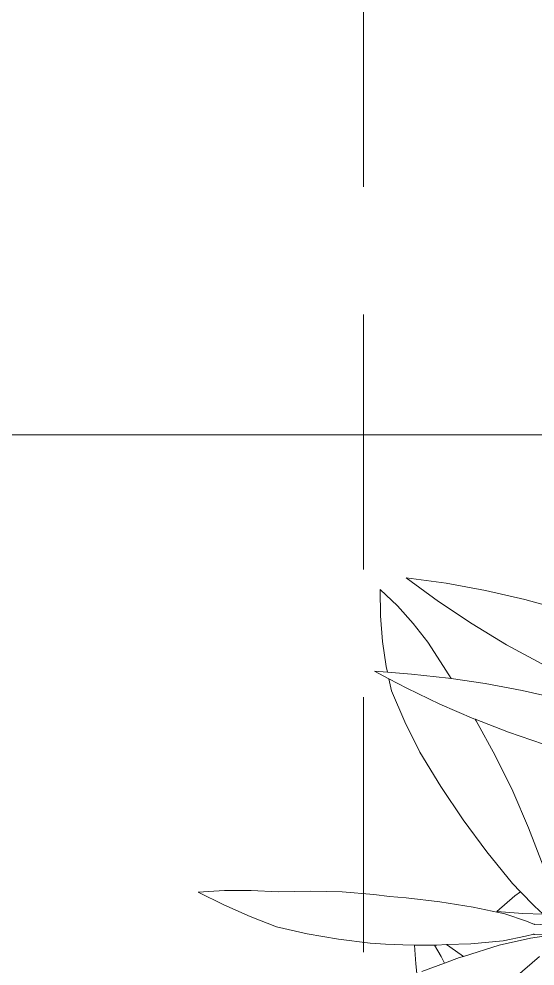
# Model space of a CAD drawing. Header units: millimetres. Extents: x 17 to 218440, y 21 to 53693.
# Drawn here: x 36763.1 to 37016.1, y 25780.2 to 26244.3 of the extents above; entities that cross this region are included whole.
import ezdxf

# ---------------------------------------------------------------- set-up
doc = ezdxf.new("R2010")
doc.units = ezdxf.units.MM
doc.header["$MEASUREMENT"] = 0
doc.linetypes.add('HIDDEN2', pattern=[0.1875, 0.125, -0.0625])
doc.layers.add('AS', color=8, linetype='HIDDEN2', lineweight=5)
doc.layers.add('Edges', color=7, linetype='Continuous', lineweight=18)
doc.styles.get("Standard").update_dxf_attribs({"font": 'arial.ttf'})
doc.dimstyles.new('DIM100', dxfattribs={"dimscale": 0, "dimtxt": 150, "dimasz": 50, "dimexe": 50, "dimexo": 0, "dimgap": 100, "dimtad": 1, "dimtoh": 1, "dimdec": 0, "dimdsep": 46, "dimtxsty": 'Standard', "dimblk": 'ARCHTICK', "dimcen": 1, "dimclrd": 1, "dimclre": 1, "dimadec": 0, "dimazin": 0, "dimtfac": 250, "dimtdec": 0, "dimtix": 1, "dimtmove": 0, "dimatfit": 3, "dimldrblk": 'DOT', "dimfxl": 150, "dimtolj": 1, "dimtzin": 0, "dimlwd": 5, "dimlwe": 5, "dimarcsym": 0})

# ---------------------------------------------------------------- blocks, each defined once
blk = doc.blocks.new('BAMBOOPLAN')
at = {"layer": 'Edges'}
for p, q in [((-5.886, 9.7914), (-5.6075, 9.7538)), ((-5.886, 9.7914), (-5.6596, 9.6249)), ((-5.6075, 9.7538), (-5.3303, 9.7034)), ((-6.0685, 9.7101), (-6.0657, 9.5259)), ((-6.0685, 9.7101), (-5.9478, 9.595)), ((-5.3303, 9.7034), (-5.0553, 9.6403)), ((-5.6596, 9.6249), (-5.4253, 9.4685)), ((-5.0553, 9.6403), (-4.783, 9.5647)), ((-5.9478, 9.595), (-5.8368, 9.4719)), ((-6.0657, 9.5259), (-6.0515, 9.346)), ((-5.8368, 9.4719), (-5.7358, 9.3409)), ((-5.4253, 9.4685), (-5.1837, 9.3227)), ((-6.0515, 9.346), (-6.0261, 9.1707)), ((-5.7358, 9.3409), (-5.6451, 9.2026)), ((-5.1837, 9.3227), (-4.9354, 9.1878)), ((-6.0261, 9.1707), (-6.0173, 9.1298)), ((-5.6451, 9.2026), (-5.5706, 9.0858)), ((-6.1085, 9.1365), (-6.0073, 9.0833)), ((-6.1085, 9.1365), (-6.0173, 9.1298)), ((-6.0173, 9.1298), (-5.8497, 9.1175)), ((-5.8497, 9.1175), (-5.5907, 9.0888)), ((-5.5907, 9.0888), (-5.5706, 9.0858)), ((-5.5706, 9.0858), (-5.3322, 9.0503)), ((-6.0073, 9.0833), (-5.9895, 9.0006)), ((-6.0073, 9.0833), (-5.8826, 9.0177)), ((-5.3322, 9.0503), (-5.0748, 9.0022)), ((-5.9895, 9.0006), (-5.8954, 8.7822)), ((-5.8826, 9.0177), (-5.6507, 8.907)), ((-5.0748, 9.0022), (-4.8191, 8.9446)), ((-5.6507, 8.907), (-5.4133, 8.8045)), ((-5.8954, 8.7822), (-5.79, 8.5696)), ((-5.4133, 8.8045), (-5.4026, 8.8003)), ((-5.4026, 8.8003), (-5.3972, 8.7909)), ((-5.4026, 8.8003), (-5.171, 8.7105)), ((-5.3972, 8.7909), (-5.2633, 8.5464)), ((-5.171, 8.7105), (-4.9245, 8.6254)), ((-5.79, 8.5696), (-5.6444, 8.3299)), ((-5.2633, 8.5464), (-5.1406, 8.2963)), ((-5.6444, 8.3299), (-5.4882, 8.0973)), ((-5.1406, 8.2963), (-5.0295, 8.041)), ((-5.4882, 8.0973), (-5.3218, 7.8722)), ((-5.0295, 8.041), (-4.9264, 7.7748)), ((-5.3218, 7.8722), (-5.1426, 7.6499)), ((-5.1426, 7.6499), (-5.0866, 7.5928)), ((-7.3431, 7.5907), (-7.158, 7.6012)), ((-7.3431, 7.5907), (-7.1627, 7.5008)), ((-7.158, 7.6012), (-6.9712, 7.602)), ((-6.9712, 7.602), (-6.7829, 7.5929)), ((-6.7829, 7.5929), (-6.5595, 7.5968)), ((-6.5595, 7.5968), (-6.3356, 7.5914)), ((-6.3356, 7.5914), (-6.1138, 7.5742)), ((-6.1138, 7.5742), (-6.0033, 7.5608)), ((-6.0033, 7.5608), (-5.8855, 7.5512)), ((-5.2525, 7.4558), (-5.1257, 7.5642)), ((-5.1257, 7.5642), (-5.0866, 7.5928)), ((-5.0866, 7.5928), (-4.987, 7.491)), ((-7.1627, 7.5008), (-6.9799, 7.4194)), ((-5.8855, 7.5512), (-5.651, 7.5226)), ((-5.651, 7.5226), (-5.4183, 7.4845)), ((-5.4183, 7.4845), (-5.1959, 7.4376)), ((-5.2525, 7.4558), (-5.069, 7.4399)), ((-5.1959, 7.4376), (-5.044, 7.3865)), ((-5.069, 7.4399), (-4.9271, 7.4365)), ((-4.987, 7.491), (-4.9271, 7.4365)), ((-6.9799, 7.4194), (-6.7949, 7.3469)), ((-5.044, 7.3865), (-4.9885, 7.3639)), ((-4.9867, 7.3657), (-4.9885, 7.3639)), ((-4.9885, 7.3639), (-4.9862, 7.3629)), ((-4.9847, 7.366), (-4.9867, 7.3657)), ((-4.9847, 7.366), (-4.8388, 7.3562)), ((-6.7949, 7.3469), (-6.5789, 7.299)), ((-6.5789, 7.299), (-6.3609, 7.2606)), ((-5.0504, 7.2812), (-4.9922, 7.297)), ((-4.9922, 7.297), (-4.9901, 7.2976)), ((-4.9903, 7.2948), (-4.9922, 7.297)), ((-6.3609, 7.2606), (-6.1398, 7.2338)), ((-6.1398, 7.2338), (-6.0316, 7.2254)), ((-5.6039, 7.2226), (-5.4339, 7.2293)), ((-5.4339, 7.2293), (-5.2074, 7.2489)), ((-5.2362, 7.2195), (-5.0154, 7.2669)), ((-5.2074, 7.2489), (-5.0504, 7.2812)), ((-5.0154, 7.2669), (-4.876, 7.2886)), ((-4.9903, 7.2948), (-4.876, 7.2886)), ((-6.0316, 7.2254), (-5.9097, 7.2202)), ((-5.9097, 7.2202), (-5.8281, 7.2201)), ((-5.8281, 7.2201), (-5.8194, 7.0888)), ((-5.8281, 7.2201), (-5.6888, 7.2199)), ((-5.6888, 7.2199), (-5.642, 7.1394)), ((-5.6888, 7.2199), (-5.6715, 7.2199)), ((-5.6715, 7.2199), (-5.6039, 7.2226)), ((-5.6039, 7.2226), (-5.5805, 7.2083)), ((-5.5805, 7.2083), (-5.4852, 7.1402)), ((-5.4852, 7.1402), (-5.2362, 7.2195)), ((-5.642, 7.1394), (-5.6192, 7.0926)), ((-5.6192, 7.0926), (-5.5123, 7.1316)), ((-5.5123, 7.1316), (-5.4852, 7.1402)), ((-5.123, 6.9927), (-4.9523, 7.1405)), ((-5.8194, 7.0888), (-5.812, 7.0205)), ((-5.7778, 7.0348), (-5.6192, 7.0926))]:
    blk.add_line(p, q, dxfattribs=at)
blk = doc.blocks.new('GRID')
at = {"layer": 'AS', "ltscale": 1000}
blk.add_line((1826087.3, 43060.28), (1826087.3, 63784.83), dxfattribs=at)
blk = doc.blocks.new('_ArchTick')
at = {"color": 0, "linetype": 'ByBlock', "const_width": 0.15}
blk.add_lwpolyline([(-0.5, -0.5), (0.5, 0.5)], dxfattribs=at)
blk = doc.blocks.new('*D249')
at = {"color": 1, "lineweight": 5, "transparency": 16777216}
for p, q in [((1816648.65, 62258.33), (1816648.65, 63051.21)), ((1826410.6, 62253.85), (1826410.6, 63051.21)), ((1816648.65, 63001.21), (1826410.6, 63001.21))]:
    blk.add_line(p, q, dxfattribs=at)
at = {"layer": 'Defpoints', "color": 0, "transparency": 16777216}
for p in [(1826410.6, 63001.21), (1816648.65, 62258.33), (1826410.6, 62253.85)]:
    blk.add_point(p, dxfattribs=at)
at = {"color": 1, "lineweight": 5, "transparency": 16777216, "xscale": 50, "yscale": 50, "zscale": 50, "rotation": 180}
blk.add_blockref('_ArchTick', (1816648.65, 63001.21), dxfattribs=at)
at = {"color": 1, "lineweight": 5, "transparency": 16777216, "xscale": 50, "yscale": 50, "zscale": 50}
blk.add_blockref('_ArchTick', (1826410.6, 63001.21), dxfattribs=at)
at = {"color": 0, "transparency": 16777216, "insert": (1821529.63, 63177.8), "char_height": 150, "attachment_point": 5}
blk.add_mtext('\\A1;9762', dxfattribs=at)
blk = doc.blocks.new('_DOT')
at = {"color": 0, "linetype": 'ByBlock'}
blk.add_line((-0.5, 0), (-1, 0), dxfattribs=at)
at = {"color": 0, "linetype": 'ByBlock', "const_width": 0.5}
blk.add_lwpolyline([(-0.25, 0, 1), (0.25, 0, 1)], format="xyb", close=True, dxfattribs=at)
blk = doc.blocks.new('dgf56yrtrr')
dim = blk.add_linear_dim(base=(1826410.6, 63001.21), p1=(1816648.65, 62258.33), p2=(1826410.6, 62253.85), dimstyle='DIM100', override={"dimscale": 1})
dim.commit()
dim.dimension.update_dxf_attribs({"geometry": '*D249', "text_midpoint": (1821529.63, 63177.8)})

msp = doc.modelspace()

# ---------------------------------------------------------------- block references
for name in ['GRID', 'dgf56yrtrr']:
    msp.add_blockref(name, (-1789155.31, -36960.8))
at = {"xscale": 69.97983938875464, "yscale": 69.97983938875464, "zscale": 69.97983938875464}
msp.add_blockref('BAMBOOPLAN', (37364.82, 25285.23), dxfattribs=at)

doc.saveas('drawing.dxf')
